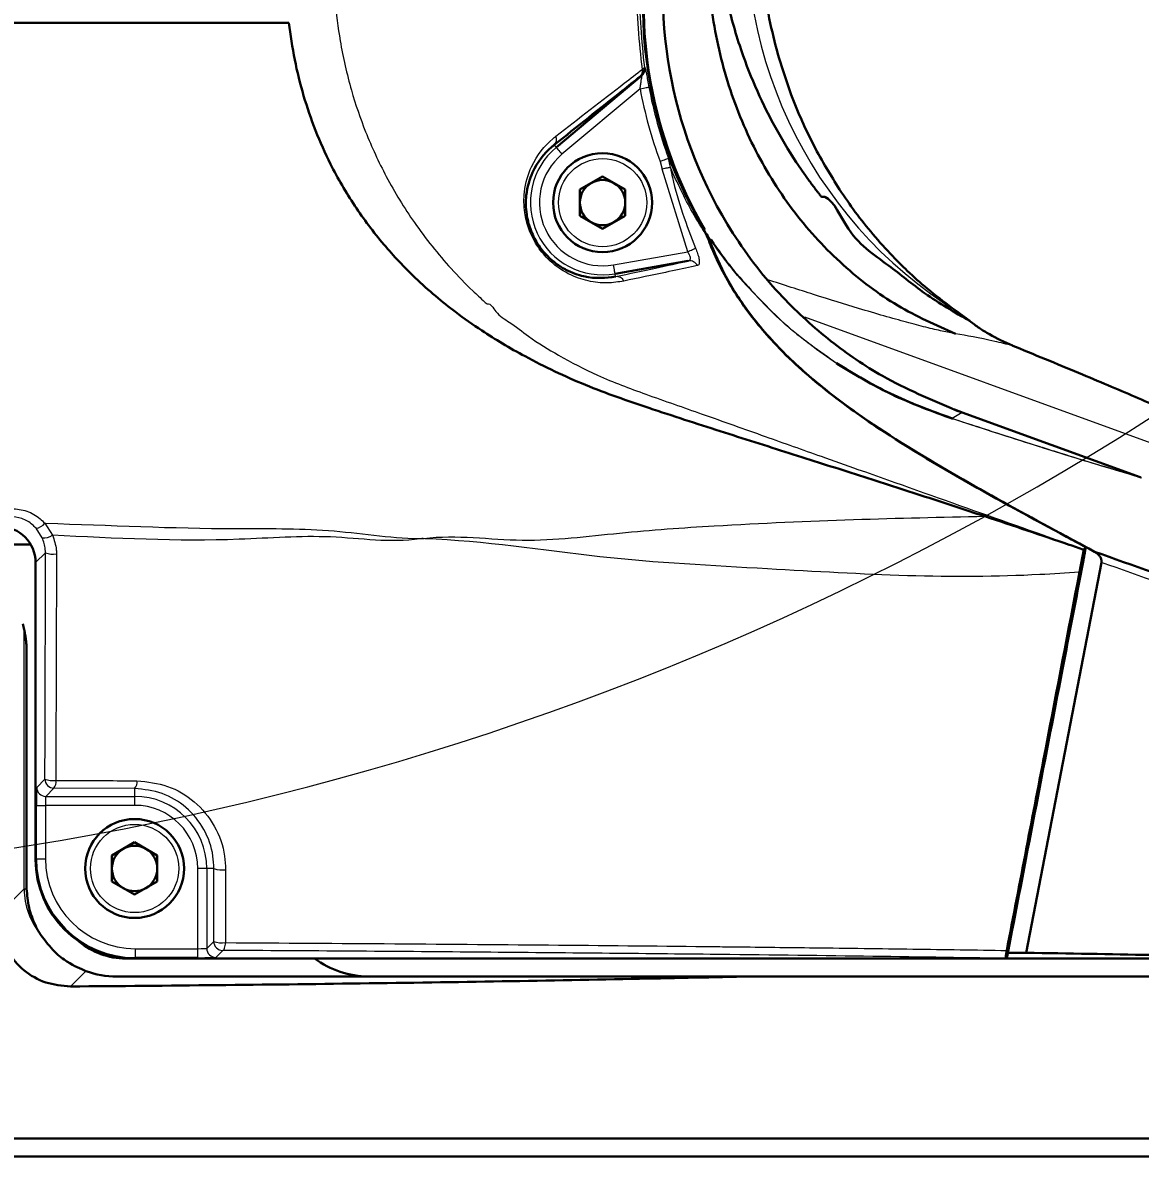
# Model space of a CAD drawing. Header units: millimetres. Extents: x 0 to 8400, y 0 to 5940.
# Drawn here: x 2393.9 to 2456.8, y 4046.9 to 4110.8 of the extents above; entities that cross this region are included whole.
import ezdxf

# ---------------------------------------------------------------- set-up
doc = ezdxf.new("R2010")
doc.units = ezdxf.units.MM
doc.linetypes.add('CENTERX2', pattern=[20.32, 12.7, -2.54, 2.54, -2.54])
doc.styles.get("Standard").update_dxf_attribs({"font": 'times.ttf', "width": 2, "height": 50})
doc.dimstyles.new('ISO-25', dxfattribs={"dimtxt": 40, "dimasz": 40, "dimexe": 1.25, "dimexo": 0.625, "dimtad": 1, "dimtxsty": 'Standard', "dimcen": 2.5, "dimclrd": 1, "dimclrt": 1, "dimadec": 0, "dimazin": 0, "dimtfac": 1, "dimtmove": 0, "dimatfit": 3, "dimfxl": 1, "dimarcsym": 0})

# ---------------------------------------------------------------- blocks, each defined once
blk = doc.blocks.new('*D13')
at = {"color": 0, "lineweight": -2, "transparency": 16777216}
for p, q in [((3080.829, 4228.383), (3080.829, 3072.459)), ((2367.714, 3824.179), (2367.714, 3072.459))]:
    blk.add_line(p, q, dxfattribs=at)
at = {"color": 1, "lineweight": -2, "transparency": 16777216}
blk.add_line((2407.714, 3073.709), (3040.829, 3073.709), dxfattribs=at)
at = {"color": 1, "lineweight": 25, "transparency": 16777216}
for points in [[(2407.714, 3080.375), (2407.714, 3067.042), (2367.714, 3073.709)], [(3040.829, 3080.375), (3040.829, 3067.042), (3080.829, 3073.709)]]:
    blk.add_solid(points, dxfattribs=at)
at = {"layer": 'Defpoints', "color": 0, "lineweight": 25, "transparency": 16777216}
for p in [(3080.829, 4229.008), (2367.714, 3824.804), (3080.829, 3073.709)]:
    blk.add_point(p, dxfattribs=at)
at = {"color": 1, "lineweight": 25, "transparency": 16777216, "insert": (2724.272, 3094.737), "char_height": 40, "attachment_point": 5}
blk.add_mtext('703', dxfattribs=at)

msp = doc.modelspace()

# ---------------------------------------------------------------- linework, layer by layer
at = {"color": 7, "linetype": 'Continuous', "lineweight": 30}
for p, q in [((2423.911, 4103.816), (2428.732, 4107.861)), ((2426.524, 4102.178), (2425.246, 4101.44)), ((2426.524, 4102.178), (2427.801, 4101.44)), ((2425.246, 4101.44), (2425.246, 4099.965)), ((2427.801, 4099.965), (2427.801, 4101.44)), ((2426.524, 4099.227), (2425.246, 4099.965)), ((2427.801, 4099.965), (2426.524, 4099.227)), ((2432.178, 4099.311), (2432.404, 4098.831)), ((2431.353, 4097.427), (2427.229, 4096.7)), ((2446.566, 4094.516), (2446.215, 4094.766)), ((2446.6, 4094.492), (2446.566, 4094.516)), ((2447.205, 4094.041), (2446.6, 4094.492)), ((2449.794, 4092.576), (2449.64, 4092.639)), ((2446.357, 4089.041), (2446.788, 4088.885)), ((2456.801, 4085.231), (2446.785, 4088.876)), ((2456.855, 4085.208), (2456.801, 4085.231)), ((2388.277, 4081.437), (2394.312, 4081.437)), ((2453.389, 4079.884), (2453.626, 4081.15)), ((2453.626, 4081.15), (2453.636, 4081.161)), ((2453.636, 4081.161), (2453.755, 4081.294)), ((2394.584, 4080.424), (2394.584, 4063.692)), ((2454.622, 4080.43), (2450.386, 4058.435)), ((2394.077, 4075.354), (2394.077, 4062.172)), ((2400.161, 4064.661), (2398.883, 4063.924)), ((2400.161, 4064.661), (2401.438, 4063.924)), ((2398.883, 4063.924), (2398.883, 4062.448)), ((2401.438, 4062.448), (2401.438, 4063.924)), ((2394.077, 4062.172), (2394.079, 4062.033)), ((2400.161, 4061.711), (2398.883, 4062.448)), ((2401.438, 4062.448), (2400.161, 4061.711)), ((2449.356, 4058.435), (2450.386, 4058.435)), ((2399.653, 4058.116), (2400.16, 4058.116)), ((2400.16, 4058.116), (2449.295, 4058.116)), ((2422.818, 4058.111), (2422.57, 4058.111)), ((2434.285, 4058.111), (2422.818, 4058.111)), ((2434.533, 4058.111), (2434.285, 4058.111)), ((2449.294, 4058.116), (2449.262, 4058.123)), ((2463.845, 4058.116), (2449.295, 4058.116)), ((2399.147, 4057.102), (2434.831, 4057.102)), ((2367.714, 4046.963), (2479.249, 4046.963))]:
    msp.add_line(p, q, dxfattribs=at)
at = {"color": 8, "linetype": 'Continuous', "lineweight": 15}
for p, q in [((2428.635, 4107.119), (2424.237, 4103.428)), ((2423.796, 4103.953), (2423.911, 4103.816)), ((2430.341, 4102.684), (2430.235, 4103.201)), ((2429.76, 4103.027), (2429.881, 4102.596)), ((2431.318, 4097.935), (2429.881, 4102.596)), ((2427.141, 4097.199), (2431.318, 4097.935)), ((2427.258, 4096.537), (2427.229, 4096.7)), ((2472.583, 4081.635), (2437.909, 4094.255)), ((2446.785, 4088.876), (2446.209, 4088.544)), ((2395.099, 4082.639), (2395.531, 4081.967)), ((2394.958, 4081.826), (2394.614, 4082.354)), ((2395.139, 4080.978), (2394.584, 4080.424)), ((2393.94, 4062.033), (2393.94, 4076.636)), ((2394.646, 4067.757), (2395.107, 4068.219)), ((2395.614, 4067.712), (2395.153, 4067.251)), ((2400.161, 4067.692), (2395.614, 4067.712)), ((2400.161, 4067.692), (2400.161, 4067.251)), ((2394.628, 4063.737), (2394.628, 4066.744)), ((2394.628, 4066.744), (2395.135, 4066.744)), ((2400.161, 4066.744), (2395.135, 4066.744)), ((2395.135, 4066.744), (2395.135, 4063.737)), ((2395.153, 4067.251), (2400.161, 4067.251)), ((2400.161, 4067.251), (2400.161, 4066.744)), ((2394.584, 4063.692), (2394.628, 4063.737)), ((2394.628, 4063.737), (2395.135, 4063.737)), ((2404.225, 4063.186), (2403.718, 4063.186)), ((2403.718, 4058.668), (2403.718, 4063.186)), ((2404.628, 4063.186), (2404.225, 4063.186)), ((2404.225, 4063.186), (2404.225, 4058.685)), ((2404.617, 4059.077), (2404.628, 4063.186)), ((2392.456, 4060.549), (2393.94, 4062.033)), ((2393.94, 4062.033), (2394.079, 4062.033)), ((2404.225, 4058.685), (2404.617, 4059.077)), ((2400.204, 4058.161), (2400.204, 4058.668)), ((2400.204, 4058.668), (2403.718, 4058.668)), ((2403.718, 4058.161), (2403.718, 4058.668)), ((2405.124, 4058.57), (2404.732, 4058.178)), ((2399.674, 4058.137), (2399.653, 4058.116)), ((2400.204, 4058.161), (2400.16, 4058.116)), ((2403.718, 4058.161), (2400.204, 4058.161)), ((2397.42, 4057.406), (2396.551, 4056.537))]:
    msp.add_line(p, q, dxfattribs=at)
at = {"color": 8, "linetype": 'Continuous', "lineweight": 15, "flags": 128}
for points in [[(2428.635, 4107.119), (2428.73, 4107.137), (2428.821, 4107.154), (2428.905, 4107.17), (2428.98, 4107.184), (2429.042, 4107.195), (2429.089, 4107.204), (2429.12, 4107.21), (2429.133, 4107.212)], [(2423.911, 4103.816), (2423.918, 4103.808), (2423.937, 4103.785), (2423.968, 4103.748), (2424.008, 4103.7), (2424.057, 4103.641), (2424.113, 4103.575), (2424.174, 4103.503), (2424.237, 4103.428)], [(2429.76, 4103.027), (2429.85, 4103.06), (2429.937, 4103.091), (2430.017, 4103.121), (2430.089, 4103.147), (2430.148, 4103.169), (2430.193, 4103.185), (2430.223, 4103.196), (2430.235, 4103.201)], [(2430.341, 4102.684), (2430.308, 4102.678), (2430.266, 4102.67), (2430.215, 4102.66), (2430.157, 4102.649), (2430.094, 4102.637), (2430.025, 4102.624), (2429.954, 4102.61), (2429.881, 4102.596)], [(2431.318, 4097.935), (2431.39, 4097.968), (2431.46, 4097.999), (2431.527, 4098.029), (2431.588, 4098.056), (2431.644, 4098.081), (2431.691, 4098.102), (2431.729, 4098.119), (2431.757, 4098.132)], [(2427.229, 4096.7), (2427.227, 4096.711), (2427.222, 4096.74), (2427.214, 4096.787), (2427.203, 4096.849), (2427.19, 4096.924), (2427.175, 4097.01), (2427.158, 4097.103), (2427.141, 4097.199)], [(2395.107, 4068.219), (2395.113, 4070.573), (2395.139, 4080.978)], [(2395.759, 4080.908), (2395.756, 4079.905), (2395.747, 4075.889), (2395.728, 4068.149)], [(2405.288, 4063.116), (2405.286, 4062.113), (2405.279, 4059.007)], [(2405.124, 4058.57), (2405.152, 4058.579), (2405.178, 4058.604), (2405.203, 4058.644), (2405.226, 4058.697), (2405.245, 4058.763), (2405.261, 4058.838), (2405.272, 4058.92), (2405.279, 4059.007)]]:
    msp.add_lwpolyline(points, dxfattribs=at)
at = {"color": 7, "linetype": 'Continuous', "lineweight": 30}
for centre in [(2426.524, 4100.703), (2400.161, 4063.186)]:
    msp.add_circle(centre, 2.788, dxfattribs=at)
at = {"color": 8, "linetype": 'Continuous', "lineweight": 15}
for centre in [(2426.524, 4100.703), (2400.161, 4063.186)]:
    msp.add_circle(centre, 2.484, dxfattribs=at)
at = {"color": 7, "linetype": 'Continuous', "lineweight": 15}
for centre, radius, start, end in [((2367.65, 4229.008), 713.179, 314.966774, 189.876122), ((2367.714, 4228.587), 166.24, 238.83334, 117.46374), ((2620.106, 3976.195), 355.9, 161.9716, 312.5254)]:
    msp.add_arc(centre, radius, start, end, dxfattribs=at)
at = {"color": 7, "linetype": 'CENTERX2', "lineweight": 0}
msp.add_arc((2367.714, 4228.587), 373.23, 13.29144, 248.81856, dxfattribs=at)
at = {"color": 8, "linetype": 'Continuous', "lineweight": 15}
for centre, radius, start, end in [((2428.36, 4108.119), 0.42, 312.78646, 13.87299), ((2428.406, 4108.249), 0.507, 310.05005, 8.0846), ((2423.495, 4104.263), 0.432, 314.17754, 24.49932), ((2426.524, 4100.703), 4.065, 130, 280), ((2426.524, 4100.703), 3.558, 130, 280), ((2431.425, 4096.945), 0.487, 25.27074, 98.57378), ((2433.893, 4096.556), 0.23, 12.55957, 33.91113), ((2427.315, 4096.083), 0.457, 26.22737, 97.12737), ((2439.535, 4091.437), 0.277, 42.10977, 51.9272), ((2446.112, 4088.306), 0.257, 54.02685, 67.8951), ((2394.508, 4083.089), 0.743, 278.23125, 322.71864), ((2395.063, 4082.634), 0.815, 262.59765, 305.03607), ((2395.586, 4082.164), 1.267, 249.30303, 277.81081), ((2395.555, 4069.407), 1.27, 249.31952, 277.82132), ((2395.614, 4068.219), 0.507, 180.02137, 269.97906), ((2395.162, 4068.063), 0.572, 322.11194, 8.57232), ((2399.779, 4068.046), 0.521, 317.09554, 9.08029), ((2395.153, 4067.758), 0.507, 180.02167, 269.97897), ((2400.161, 4063.186), 4.065, 0, 90), ((2400.161, 4063.186), 3.558, 0, 90), ((2405.094, 4064.445), 1.343, 249.66251, 278.30714), ((2397.998, 4062.038), 4.058, 180.07668, 219.31997), ((2405.084, 4060.338), 1.345, 249.6804, 278.30635), ((2405.124, 4059.077), 0.507, 180.0215, 269.97893), ((2404.732, 4058.685), 0.507, 180.01996, 269.97918)]:
    msp.add_arc(centre, radius, start, end, dxfattribs=at)
at = {"color": 7, "linetype": 'Continuous', "lineweight": 30}
for centre, radius, start, end in [((2428.374, 4108.24), 0.507, 310.05059, 8.06402), ((2426.524, 4100.703), 1.278, 120, 180), ((2426.524, 4100.703), 1.278, 60, 120), ((2426.524, 4100.703), 1.278, 0, 60), ((2426.524, 4100.703), 1.278, 180, 240), ((2426.524, 4100.703), 1.278, 300, 0), ((2426.524, 4100.703), 1.278, 240, 300), ((2387.993, 4075.354), 6.084, 12.16849, 15.47888), ((2400.161, 4063.186), 1.278, 120, 180), ((2400.161, 4063.186), 1.278, 60, 120), ((2400.161, 4063.186), 1.278, 0, 60), ((2400.161, 4063.186), 1.278, 180, 240), ((2400.161, 4063.186), 1.278, 300, 0), ((2400.161, 4063.186), 1.278, 240, 300), ((2413.342, 4062.172), 5.07, 233.1301, 270), ((2399.147, 4062.172), 5.07, 250.08229, 270)]:
    msp.add_arc(centre, radius, start, end, dxfattribs=at)
at = {"color": 8, "linetype": 'Continuous', "lineweight": 15}
for centre, major_axis, ratio, start_param, end_param in [((2460.018, 4116.064), (21.785, 13.09), 0.997384, 2.461407, 3.614315), ((2510.625, 4144.573), (124.798, 44.609), 0.067621, 3.974223, 3.974561), ((2510.951, 4144.184), (125.179, 44.312), 0.069446, 3.971156, 3.971494), ((2454.066, 4111.919), (-22.415, -12.941), 0.998963, 5.945806, 6.110107), ((2454.066, 4111.919), (21.977, 12.688), 0.998921, 2.804213, 2.968514), ((2394.646, 4066.744), (0, 1.014), 0.017455, 0.017453, 1.570796), ((2395.153, 4066.744), (0, 0.507), 0.03491, 0.017453, 1.570796), ((2400.206, 4063.738), (3.944, 3.944), 0.999751, 2.356347, 3.926839), ((2400.206, 4063.738), (-3.586, -3.586), 0.999695, 5.497939, 7.068431), ((2403.718, 4058.685), (0.507, 0), 0.03491, 4.712389, 6.265732), ((2403.718, 4058.178), (1.014, 0), 0.017455, 4.712389, 6.265732)]:
    msp.add_ellipse(centre, major_axis=major_axis, ratio=ratio, start_param=start_param, end_param=end_param, dxfattribs=at)
at = {"color": 7, "linetype": 'Continuous', "lineweight": 30}
for centre, major_axis, ratio, start_param, end_param in [((2455.284, 4112.587), (-21.976, -12.688), 0.998963, 5.585565, 6.32576), ((2454.166, 4111.976), (-21.976, -12.688), 0.998963, 5.585565, 6.282146), ((2454.204, 4111.963), (-21.976, -12.688), 0.998963, 5.585565, 6.286979), ((2392.556, 4080.423), (1.434, 1.434), 0.999695, 5.497939, 7.068431), ((2400.161, 4063.694), (-3.945, -3.945), 0.999695, 5.497939, 7.068431), ((2399.654, 4062.173), (-2.869, -2.869), 0.999695, 0.084582, 0.785246), ((2422.467, 4057.102), (-0.908, -0.454), 0.999239, 4.147529, 4.248559), ((2434.636, 4057.102), (-0.908, 0.454), 0.999239, 5.176219, 5.277249)]:
    msp.add_ellipse(centre, major_axis=major_axis, ratio=ratio, start_param=start_param, end_param=end_param, dxfattribs=at)
at = {"color": 8, "linetype": 'Continuous', "lineweight": 15}
for points, knots in [([(2367.714, 4300.453), (2370.522, 4300.359), (2376.131, 4300.171), (2384.445, 4298.614), (2392.552, 4296.146), (2400.359, 4292.699), (2407.731, 4288.305), (2414.598, 4283.002), (2420.871, 4276.79), (2425.801, 4270.498), (2429.592, 4264.425), (2432.466, 4258.788), (2434.882, 4252.721), (2436.791, 4246.23), (2438.127, 4239.336), (2438.721, 4232.706), (2438.701, 4226.64), (2438.299, 4221.502), (2437.596, 4216.786), (2436.328, 4210.878), (2434.032, 4203.632), (2430.816, 4196.763), (2427.76, 4191.499), (2425.112, 4187.785), (2423.028, 4183.607), (2421.291, 4178.058), (2420.421, 4171.161), (2419.047, 4163.223), (2417.764, 4155.216), (2416.199, 4145.654), (2414.405, 4134.635), (2412.871, 4125.256), (2411.861, 4119.047), (2411.418, 4116.276), (2411.352, 4113.952), (2411.444, 4111.918), (2411.733, 4109.626), (2412.298, 4107.137), (2413.173, 4104.578), (2414.339, 4102.06), (2415.929, 4099.45), (2417.621, 4097.337), (2419.002, 4095.919), (2419.678, 4095.297), (2419.943, 4095.06), (2419.988, 4095.022), (2420.005, 4095.006), (2420.008, 4095.004), (2420.009, 4095.003), (2420.009, 4095.003), (2420.009, 4095.003), (2420.238, 4095.036), (2420.546, 4094.379), (2421.386, 4093.934), (2422.524, 4093.005), (2424.179, 4092.006), (2426.369, 4090.857), (2429.114, 4089.847), (2432.289, 4088.742), (2435.58, 4087.564), (2438.497, 4086.532), (2442.459, 4085.126), (2447.508, 4083.336), (2451.589, 4081.888), (2453.636, 4081.162)], [0, 0, 0, 0, 0.028126, 0.05618, 0.084618, 0.113193, 0.142059, 0.171562, 0.201489, 0.232224, 0.253287, 0.274679, 0.296628, 0.319405, 0.342863, 0.367093, 0.385999, 0.4036, 0.41875, 0.433901, 0.464471, 0.495473, 0.511041, 0.526713, 0.542284, 0.558038, 0.584807, 0.611747, 0.638852, 0.66612, 0.708959, 0.750917, 0.761564, 0.772191, 0.779065, 0.784974, 0.79278, 0.802481, 0.81096, 0.820512, 0.831144, 0.842835, 0.849109, 0.852347, 0.852756, 0.852961, 0.852987, 0.853, 0.853001, 0.853002, 0.853002, 0.853002, 0.855395, 0.858928, 0.863861, 0.871224, 0.88045, 0.891575, 0.904567, 0.919385, 0.932759, 0.941763, 0.970796, 1, 1, 1, 1]), ([(2428.767, 4108.22), (2428.6, 4109.748), (2428.332, 4112.198), (2428.633, 4114.663), (2428.747, 4115.59)], [0, 0, 0, 0, 0.623773, 1, 1, 1, 1]), ([(2428.883, 4115.572), (2428.772, 4114.653), (2428.477, 4112.227), (2428.723, 4109.812), (2428.876, 4108.311)], [0, 0, 0, 0, 0.378934, 1, 1, 1, 1]), ([(2423.888, 4104.442), (2425.185, 4105.448), (2426.832, 4106.727), (2428.428, 4107.958), (2428.767, 4108.22)], [0, 0, 0, 0, 0.7870098, 1, 1, 1, 1]), ([(2428.767, 4108.22), (2428.793, 4108.238), (2428.854, 4108.279), (2428.868, 4108.3), (2428.876, 4108.311)], [0, 0, 0, 0, 0.42929, 1, 1, 1, 1]), ([(2428.908, 4108.321), (2428.913, 4108.312), (2428.924, 4108.294), (2428.957, 4108.144), (2429.002, 4107.915), (2429.061, 4107.597), (2429.108, 4107.347), (2429.133, 4107.212)], [0, 0, 0, 0, 0.179572, 0.358063, 0.54419, 0.754778, 1, 1, 1, 1]), ([(2428.635, 4107.119), (2428.649, 4107.209), (2428.673, 4107.373), (2428.705, 4107.585), (2428.727, 4107.741), (2428.737, 4107.833), (2428.736, 4107.861), (2428.733, 4107.861), (2428.732, 4107.861)], [0, 0, 0, 0, 0.274551, 0.500672, 0.685875, 0.847436, 0.958594, 1, 1, 1, 1]), ([(2428.645, 4107.811), (2428.658, 4107.821), (2428.688, 4107.845), (2428.696, 4107.85), (2428.7, 4107.852)], [0, 0, 0, 0, 0.4284135, 1, 1, 1, 1]), ([(2427.725, 4096.285), (2427.42, 4096.236), (2426.81, 4096.139), (2425.752, 4096.244), (2424.607, 4096.625), (2423.567, 4097.335), (2422.791, 4098.282), (2422.337, 4099.2), (2422.081, 4100.255), (2422.082, 4101.519), (2422.57, 4103.075), (2423.307, 4103.976), (2423.831, 4104.397), (2423.888, 4104.442)], [0, 0, 0, 0, 0.110223, 0.22018, 0.321719, 0.423696, 0.483575, 0.543463, 0.599403, 0.677463, 0.792457, 0.977696, 1, 1, 1, 1]), ([(2430.235, 4103.201), (2430.659, 4102.219), (2431.254, 4100.841), (2431.971, 4099.654), (2432.178, 4099.311)], [0, 0, 0, 0, 0.711923, 1, 1, 1, 1]), ([(2430.341, 4102.684), (2430.379, 4102.493), (2430.69, 4100.933), (2431.258, 4099.441), (2431.757, 4098.132)], [0, 0, 0, 0, 0.122413, 1, 1, 1, 1]), ([(2432.404, 4098.831), (2432.126, 4099.266), (2431.374, 4100.441), (2430.74, 4101.817), (2430.341, 4102.684)], [0, 0, 0, 0, 0.370045, 1, 1, 1, 1]), ([(2434.117, 4096.605), (2433.73, 4097.087), (2433.136, 4097.826), (2432.583, 4098.659), (2432.39, 4098.949)], [0, 0, 0, 0, 0.652033, 1, 1, 1, 1]), ([(2432.636, 4098.649), (2432.739, 4098.491), (2433.199, 4097.787), (2433.697, 4097.166), (2434.084, 4096.684)], [0, 0, 0, 0, 0.223803, 1, 1, 1, 1]), ([(2431.757, 4098.132), (2431.799, 4098.032), (2431.883, 4097.831), (2431.96, 4097.55), (2431.982, 4097.333), (2431.951, 4097.194), (2431.893, 4097.166), (2431.866, 4097.153)], [0, 0, 0, 0, 0.206113, 0.413142, 0.614837, 0.814694, 1, 1, 1, 1]), ([(2427.258, 4096.537), (2428.039, 4096.701), (2429.607, 4097.032), (2430.77, 4097.295), (2431.353, 4097.427)], [0, 0, 0, 0, 0.498231, 1, 1, 1, 1]), ([(2431.353, 4097.427), (2431.381, 4097.436), (2431.437, 4097.454), (2431.477, 4097.527), (2431.476, 4097.601), (2431.459, 4097.681), (2431.437, 4097.736), (2431.388, 4097.834), (2431.352, 4097.887), (2431.318, 4097.935)], [0, 0, 0, 0, 0.193678, 0.391175, 0.553858, 0.585504, 0.770492, 0.788482, 1, 1, 1, 1]), ([(2431.866, 4097.153), (2431.756, 4097.13), (2431.209, 4097.013), (2429.952, 4096.752), (2428.534, 4096.455), (2427.725, 4096.285)], [0, 0, 0, 0, 0.096878, 0.484588, 1, 1, 1, 1]), ([(2434.084, 4096.684), (2434.956, 4095.714), (2436.716, 4093.759), (2438.704, 4092.36), (2439.706, 4091.656)], [0, 0, 0, 0, 0.496028, 1, 1, 1, 1]), ([(2439.741, 4091.623), (2438.753, 4092.313), (2436.765, 4093.702), (2435.003, 4095.634), (2434.117, 4096.605)], [0, 0, 0, 0, 0.4968886, 1, 1, 1, 1]), ([(2446.405, 4093.313), (2446.169, 4093.357), (2445.706, 4093.444), (2444.774, 4093.666), (2443.682, 4093.951), (2442.415, 4094.307), (2440.721, 4094.807), (2438.616, 4095.455), (2436.716, 4096.07), (2435.831, 4096.357)], [0, 0, 0, 0, 0.138799, 0.272856, 0.402795, 0.529301, 0.653117, 0.838577, 1, 1, 1, 1]), ([(2449.641, 4092.638), (2449.29, 4092.724), (2447.92, 4093.058), (2447.052, 4093.204), (2446.406, 4093.312)], [0, 0, 0, 0, 0.256637, 1, 1, 1, 1]), ([(2446.209, 4088.544), (2447.218, 4088.217), (2449.235, 4087.563), (2452.958, 4086.385), (2455.258, 4085.694), (2456.801, 4085.231)], [0, 0, 0, 0, 0.247509, 0.494961, 1, 1, 1, 1]), ([(2456.907, 4085.181), (2456.747, 4085.229), (2455.947, 4085.465), (2453.97, 4086.062), (2450.708, 4087.074), (2447.751, 4088.032), (2446.263, 4088.514)], [0, 0, 0, 0, 0.05488, 0.274487, 0.635113, 1, 1, 1, 1]), ([(2393.229, 4083.47), (2393.52, 4083.439), (2394.101, 4083.377), (2394.724, 4083.015), (2395.013, 4082.725), (2395.099, 4082.639)], [0, 0, 0, 0, 0.413662, 0.82653, 1, 1, 1, 1]), ([(2394.614, 4082.354), (2394.546, 4082.423), (2394.316, 4082.655), (2393.822, 4082.947), (2393.358, 4082.997), (2393.126, 4083.022)], [0, 0, 0, 0, 0.173985, 0.587496, 1, 1, 1, 1]), ([(2395.099, 4082.639), (2395.117, 4082.639), (2398.729, 4082.527), (2404.088, 4082.261), (2411.099, 4082.4), (2414.54, 4081.793), (2416.289, 4081.774), (2416.335, 4081.773)], [0, 0, 0, 0, 0.00251, 0.496603, 0.745338, 0.993348, 1, 1, 1, 1]), ([(2416.335, 4081.773), (2416.373, 4081.778), (2418.283, 4082.016), (2422.021, 4081.423), (2427.496, 4082.144), (2433.766, 4082.573), (2440.751, 4082.879), (2445.623, 4082.98), (2448.059, 4083.03)], [0, 0, 0, 0, 0.003342, 0.167632, 0.332562, 0.497386, 0.748742, 1, 1, 1, 1]), ([(2395.139, 4080.978), (2395.137, 4081.04), (2395.132, 4081.333), (2395.035, 4081.608), (2394.958, 4081.826)], [0, 0, 0, 0, 0.209452, 1, 1, 1, 1]), ([(2416.335, 4081.773), (2416.3, 4081.768), (2414.604, 4081.505), (2411.208, 4082.075), (2404.338, 4081.515), (2399.057, 4081.786), (2395.531, 4081.967)], [0, 0, 0, 0, 0.005144, 0.252748, 0.501169, 1, 1, 1, 1]), ([(2395.531, 4081.967), (2395.628, 4081.695), (2395.749, 4081.351), (2395.757, 4080.985), (2395.759, 4080.908)], [0, 0, 0, 0, 0.789977, 1, 1, 1, 1]), ([(2453.389, 4079.884), (2452.648, 4079.834), (2449.53, 4079.623), (2443.759, 4079.598), (2435.523, 4080.098), (2426.423, 4080.565), (2419.832, 4081.647), (2416.393, 4081.771), (2416.335, 4081.773)], [0, 0, 0, 0, 0.067685, 0.284929, 0.502215, 0.749005, 0.995752, 1, 1, 1, 1]), ([(2477.233, 4072.44), (2475.698, 4072.982), (2472.628, 4074.068), (2467.219, 4075.98), (2461.28, 4078.078), (2456.842, 4079.646), (2454.622, 4080.43)], [0, 0, 0, 0, 0.247032, 0.494071, 0.747032, 1, 1, 1, 1]), ([(2395.728, 4068.149), (2396.057, 4068.147), (2397.585, 4068.141), (2399.103, 4068.134), (2400.293, 4068.129)], [0, 0, 0, 0, 0.215219, 1, 1, 1, 1]), ([(2400.293, 4068.129), (2400.882, 4068.065), (2402.058, 4067.938), (2403.594, 4067.005), (2404.732, 4065.637), (2405.238, 4064.235), (2405.277, 4063.375), (2405.288, 4063.116)], [0, 0, 0, 0, 0.225312, 0.450236, 0.679016, 0.903548, 1, 1, 1, 1]), ([(2404.628, 4063.186), (2404.617, 4063.418), (2404.583, 4064.192), (2404.129, 4065.452), (2403.113, 4066.68), (2401.742, 4067.519), (2400.688, 4067.634), (2400.161, 4067.692)], [0, 0, 0, 0, 0.0960722, 0.3203489, 0.5494913, 0.7748056, 1, 1, 1, 1]), ([(2405.279, 4059.007), (2408.48, 4058.988), (2414.887, 4058.949), (2424.095, 4058.874), (2430.379, 4058.812), (2435.126, 4058.759), (2438.901, 4058.715), (2444.049, 4058.648), (2447.543, 4058.595), (2449.29, 4058.569)], [0, 0, 0, 0, 0.1986636, 0.3976762, 0.5963366, 0.6226878, 0.7281169, 0.8640586, 1, 1, 1, 1]), ([(2449.262, 4058.123), (2446.624, 4058.163), (2441.33, 4058.243), (2433.481, 4058.337), (2426.13, 4058.413), (2419.365, 4058.473), (2412.372, 4058.527), (2407.54, 4058.556), (2405.124, 4058.57)], [0, 0, 0, 0, 0.20343, 0.408403, 0.555128, 0.701854, 0.850927, 1, 1, 1, 1])]:
    msp.add_open_spline(points, degree=3, knots=knots, dxfattribs=at)
at = {"color": 7, "linetype": 'Continuous', "lineweight": 30}
for points, knots in [([(2446.405, 4093.313), (2445.301, 4093.805), (2443.041, 4094.811), (2439.985, 4097.131), (2437.263, 4100.059), (2435.052, 4103.563), (2433.458, 4107.476), (2432.557, 4111.611), (2432.286, 4115.777), (2432.629, 4118.507), (2432.796, 4119.843)], [0, 0, 0, 0, 0.118575, 0.242489, 0.370237, 0.499993, 0.629749, 0.7575, 0.881419, 1, 1, 1, 1]), ([(2432.799, 4119.844), (2432.79, 4119.116), (2432.769, 4117.565), (2432.97, 4115.098), (2433.422, 4112.379), (2434.36, 4108.938), (2435.735, 4105.752), (2437.196, 4103.315), (2438, 4102.155), (2438.42, 4101.59), (2438.633, 4101.311), (2438.742, 4101.173), (2438.796, 4101.104), (2438.823, 4101.07), (2438.837, 4101.053), (2438.844, 4101.044), (2438.847, 4101.04), (2438.849, 4101.038), (2438.849, 4101.037), (2438.85, 4101.036), (2438.85, 4101.036), (2438.85, 4101.036), (2438.85, 4101.036), (2438.85, 4101.036), (2438.85, 4101.036), (2439.394, 4101.125), (2440.402, 4098.633), (2442.433, 4097.394), (2444.749, 4095.445), (2446.349, 4094.531), (2447.21, 4094.038)], [0, 0, 0, 0, 0.0699, 0.148957, 0.237004, 0.333887, 0.490381, 0.568069, 0.606783, 0.626109, 0.635764, 0.640589, 0.643002, 0.644208, 0.644811, 0.645113, 0.645264, 0.645338, 0.645376, 0.645395, 0.645405, 0.645409, 0.645411, 0.645413, 0.645414, 0.645414, 0.713808, 0.820095, 0.903129, 1, 1, 1, 1]), ([(2439.876, 4101.438), (2439.381, 4102.239), (2438.393, 4103.84), (2437.304, 4106.296), (2436.529, 4108.564), (2436.006, 4110.533), (2435.606, 4112.703), (2435.248, 4115.869), (2435.455, 4118.301), (2435.599, 4119.985)], [0, 0, 0, 0, 0.180298, 0.360259, 0.461439, 0.56243, 0.664838, 0.767924, 1, 1, 1, 1]), ([(2293.068, 4110.842), (2295.878, 4110.842), (2301.498, 4110.842), (2310.389, 4110.842), (2319.654, 4110.842), (2329.284, 4110.842), (2339.149, 4110.842), (2349.14, 4110.842), (2359.13, 4110.842), (2369.13, 4110.842), (2379.129, 4110.842), (2389.113, 4110.842), (2399.104, 4110.842), (2405.604, 4110.842), (2408.854, 4110.842)], [0, 0, 0, 0, 0.083336, 0.166671, 0.249987, 0.333303, 0.416618, 0.499954, 0.583307, 0.66666, 0.750013, 0.833366, 0.916684, 1, 1, 1, 1]), ([(2408.854, 4110.842), (2408.951, 4110.144), (2409.144, 4108.752), (2409.657, 4106.72), (2410.328, 4104.751), (2411.265, 4102.657), (2412.531, 4100.481), (2414.149, 4098.339), (2415.711, 4096.682), (2417.086, 4095.449), (2418.334, 4094.453), (2419.593, 4093.565), (2420.905, 4092.742), (2422.823, 4091.656), (2425.523, 4090.376), (2429.288, 4089.066), (2433.167, 4087.823), (2437.05, 4086.585), (2440.826, 4085.386), (2444.503, 4084.203), (2446.871, 4083.422), (2448.059, 4083.031)], [0, 0, 0, 0, 0.036609, 0.072992, 0.109313, 0.145868, 0.194382, 0.243858, 0.291658, 0.320405, 0.347561, 0.382217, 0.408551, 0.43691, 0.509884, 0.582717, 0.665377, 0.7477, 0.829855, 0.914596, 1, 1, 1, 1]), ([(2428.645, 4107.811), (2428.307, 4107.543), (2426.72, 4106.282), (2425.084, 4104.979), (2423.796, 4103.953)], [0, 0, 0, 0, 0.213038, 1, 1, 1, 1]), ([(2423.796, 4103.953), (2423.746, 4103.912), (2423.281, 4103.533), (2422.628, 4102.726), (2422.193, 4101.317), (2422.193, 4100.166), (2422.427, 4099.203), (2422.841, 4098.361), (2423.531, 4097.513), (2424.103, 4097.112), (2424.793, 4096.745), (2425.886, 4096.366), (2426.699, 4096.467), (2427.258, 4096.537)], [0, 0, 0, 0, 0.022784, 0.211106, 0.326324, 0.403119, 0.457292, 0.514891, 0.572873, 0.668775, 0.673607, 0.77575, 1, 1, 1, 1]), ([(2446.215, 4094.766), (2445.737, 4095.128), (2444.87, 4095.784), (2443.768, 4096.777), (2442.756, 4097.781), (2441.774, 4098.873), (2440.775, 4100.121), (2440.168, 4101.01), (2439.876, 4101.438)], [0, 0, 0, 0, 0.205178, 0.371841, 0.499999, 0.678591, 0.845214, 1, 1, 1, 1]), ([(2454.234, 4081.035), (2452.511, 4081.963), (2449.065, 4083.819), (2443.915, 4086.742), (2439.743, 4089.525), (2436.671, 4092.219), (2434.775, 4094.4), (2433.322, 4096.66), (2432.703, 4098.181), (2432.39, 4098.949)], [0, 0, 0, 0, 0.2031889, 0.4064562, 0.6149462, 0.7224672, 0.8297988, 0.9140234, 1, 1, 1, 1]), ([(2453.755, 4081.294), (2451.822, 4082.33), (2447.958, 4084.401), (2443.025, 4087.293), (2439.055, 4090.08), (2436.307, 4092.529), (2434.208, 4095.147), (2433.03, 4097.228), (2432.533, 4098.499), (2432.404, 4098.831)], [0, 0, 0, 0, 0.232971, 0.4657562, 0.6069115, 0.7477329, 0.8550086, 0.9621629, 1, 1, 1, 1]), ([(2446.414, 4089.015), (2445.019, 4089.602), (2442.562, 4090.635), (2439.329, 4092.85), (2436.985, 4094.973), (2435.164, 4097.063), (2434.303, 4098.334), (2433.868, 4098.976)], [0, 0, 0, 0, 0.288313, 0.507716, 0.732219, 0.864698, 1, 1, 1, 1]), ([(2449.621, 4092.646), (2449.169, 4092.852), (2448.487, 4093.162), (2447.729, 4093.642), (2447.384, 4093.901), (2447.212, 4094.031)], [0, 0, 0, 0, 0.496397, 0.747867, 1, 1, 1, 1]), ([(2472.596, 4081.63), (2472.315, 4081.806), (2471.776, 4082.145), (2470.939, 4082.655), (2470.083, 4083.163), (2469.145, 4083.701), (2468.088, 4084.286), (2466.933, 4084.9), (2465.691, 4085.539), (2464.338, 4086.21), (2462.851, 4086.924), (2461.264, 4087.662), (2459.295, 4088.554), (2456.818, 4089.641), (2453.592, 4091.012), (2451.08, 4092.047), (2449.794, 4092.576)], [0, 0, 0, 0, 0.079294, 0.152416, 0.219373, 0.289647, 0.364512, 0.434964, 0.501048, 0.568438, 0.632531, 0.69343, 0.751256, 0.835157, 0.915619, 1, 1, 1, 1]), ([(2439.706, 4091.656), (2440.683, 4091.058), (2442.646, 4089.858), (2445.017, 4088.983), (2446.209, 4088.544)], [0, 0, 0, 0, 0.497708, 1, 1, 1, 1]), ([(2446.263, 4088.514), (2445.076, 4088.951), (2442.69, 4089.829), (2440.727, 4091.023), (2439.741, 4091.623)], [0, 0, 0, 0, 0.497379, 1, 1, 1, 1]), ([(2446.785, 4088.876), (2446.754, 4088.888), (2446.692, 4088.91), (2446.568, 4088.956), (2446.476, 4088.991), (2446.414, 4089.015)], [0, 0, 0, 0, 0.250119, 0.500205, 1, 1, 1, 1]), ([(2448.061, 4083.03), (2449.656, 4082.496), (2451.534, 4081.868), (2453.353, 4081.244), (2453.626, 4081.15)], [0, 0, 0, 0, 0.849885, 1, 1, 1, 1]), ([(2453.755, 4081.294), (2453.702, 4081.015), (2453.262, 4078.722), (2451.774, 4070.996), (2450.34, 4063.549), (2449.294, 4058.116)], [0, 0, 0, 0, 0.036102, 0.296806, 1, 1, 1, 1]), ([(2454.234, 4081.035), (2456.425, 4080.258), (2460.806, 4078.704), (2466.775, 4076.588), (2472.298, 4074.628), (2475.469, 4073.502), (2477.054, 4072.94)], [0, 0, 0, 0, 0.2470193, 0.4940308, 0.7470191, 1, 1, 1, 1]), ([(2454.234, 4081.035), (2454.323, 4080.977), (2454.465, 4080.884), (2454.588, 4080.699), (2454.634, 4080.553), (2454.626, 4080.466), (2454.622, 4080.43)], [0, 0, 0, 0, 0.410433, 0.660519, 0.857166, 1, 1, 1, 1]), ([(2449.29, 4058.569), (2450.023, 4062.368), (2451.395, 4069.472), (2452.756, 4076.578), (2453.389, 4079.884)], [0, 0, 0, 0, 0.534789, 1, 1, 1, 1]), ([(2393.94, 4076.636), (2393.946, 4076.609), (2393.958, 4076.555), (2393.996, 4076.35), (2394.039, 4076.061), (2394.071, 4075.713), (2394.075, 4075.465), (2394.077, 4075.354)], [0, 0, 0, 0, 0.180966, 0.361313, 0.564733, 0.805235, 1, 1, 1, 1]), ([(2394.079, 4062.033), (2394.109, 4061.682), (2394.17, 4060.98), (2394.461, 4060.2), (2394.699, 4059.731), (2394.812, 4059.541), (2394.85, 4059.481), (2394.859, 4059.467)], [0, 0, 0, 0, 0.352465, 0.706026, 0.833076, 0.961309, 1, 1, 1, 1]), ([(2396.551, 4056.537), (2396.078, 4056.581), (2395.132, 4056.668), (2393.878, 4057.397), (2392.953, 4058.47), (2392.512, 4059.595), (2392.471, 4060.303), (2392.456, 4060.549)], [0, 0, 0, 0, 0.224096, 0.448279, 0.669693, 0.885442, 1, 1, 1, 1]), ([(2394.859, 4059.467), (2395.128, 4059.114), (2395.67, 4058.403), (2396.637, 4057.73), (2397.104, 4057.537), (2397.42, 4057.406)], [0, 0, 0, 0, 0.241172, 0.485853, 1, 1, 1, 1]), ([(2449.29, 4058.569), (2449.283, 4058.528), (2449.268, 4058.448), (2449.252, 4058.331), (2449.242, 4058.22), (2449.245, 4058.141), (2449.256, 4058.129), (2449.262, 4058.123)], [0, 0, 0, 0, 0.141988, 0.283656, 0.469019, 0.734022, 1, 1, 1, 1]), ([(2463.777, 4058.185), (2461.696, 4058.229), (2457.521, 4058.317), (2452.77, 4058.395), (2450.386, 4058.435)], [0, 0, 0, 0, 0.4983812, 1, 1, 1, 1]), ([(2396.551, 4056.537), (2399.312, 4056.561), (2404.835, 4056.608), (2412.962, 4056.707), (2420.92, 4056.826), (2428.249, 4056.959), (2432.773, 4057.057), (2434.831, 4057.102)], [0, 0, 0, 0, 0.204118, 0.40824, 0.616986, 0.825741, 1, 1, 1, 1]), ([(2475.577, 4057.102), (2474.005, 4057.102), (2470.86, 4057.102), (2465.296, 4057.102), (2459.125, 4057.102), (2452.004, 4057.102), (2443.976, 4057.102), (2437.888, 4057.102), (2434.831, 4057.102)], [0, 0, 0, 0, 0.1567396, 0.3134802, 0.4742135, 0.634946, 0.8167211, 1, 1, 1, 1]), ([(2487.212, 4047.977), (2486.468, 4047.977), (2484.979, 4047.977), (2481.359, 4047.977), (2476.97, 4047.977), (2471.866, 4047.977), (2466.262, 4047.977), (2459.967, 4047.977), (2453.029, 4047.977), (2445.471, 4047.977), (2437.355, 4047.977), (2428.752, 4047.977), (2419.73, 4047.977), (2410.329, 4047.977), (2400.619, 4047.977), (2390.681, 4047.977), (2380.611, 4047.977), (2370.472, 4047.977), (2360.32, 4047.977), (2350.217, 4047.977), (2340.131, 4047.977), (2330.135, 4047.977), (2320.303, 4047.977), (2310.824, 4047.977), (2301.896, 4047.977), (2293.569, 4047.977), (2285.851, 4047.977), (2278.692, 4047.977), (2272.123, 4047.977), (2266.21, 4047.977), (2260.984, 4047.977), (2256.507, 4047.977), (2252.704, 4047.977), (2249.734, 4047.977), (2247.595, 4047.977), (2247.027, 4047.977), (2246.744, 4047.977)], [0, 0, 0, 0, 0.032928, 0.065934, 0.098863, 0.127588, 0.156416, 0.185244, 0.21397, 0.242705, 0.271543, 0.30038, 0.329114, 0.357808, 0.386606, 0.415408, 0.444109, 0.472671, 0.501329, 0.529985, 0.558544, 0.588043, 0.617656, 0.647272, 0.676774, 0.705145, 0.733614, 0.762084, 0.790455, 0.819217, 0.848082, 0.876947, 0.905709, 0.937116, 0.968592, 1, 1, 1, 1])]:
    msp.add_open_spline(points, degree=3, knots=knots, dxfattribs=at)

# ---------------------------------------------------------------- dimensions: what is measured, and where the dimension line sits
at = {"color": 0, "lineweight": 25}
dim = msp.add_linear_dim(base=(3080.829, 3073.709), p1=(2367.714, 3824.804), p2=(3080.829, 4229.008), text='703', dimstyle='ISO-25', dxfattribs=at)
dim.commit()
dim.dimension.update_dxf_attribs({"geometry": '*D13', "text_midpoint": (2724.272, 3094.737)})

doc.saveas('drawing.dxf')
